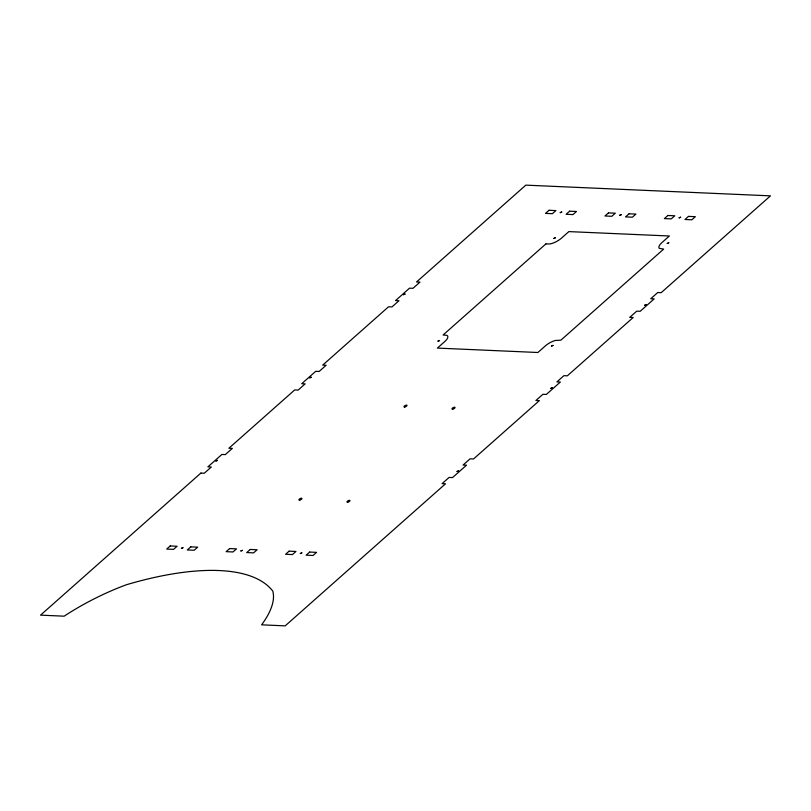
<?xml version="1.0" encoding="UTF-8"?>
<svg xmlns="http://www.w3.org/2000/svg" width="811" height="811" viewBox="0 0 811 811"><rect width="100%" height="100%" fill="white"/><g stroke="black" fill="none" stroke-linecap="round" stroke-linejoin="round"><path stroke-width="1.22" d="M181.441 548.337L182.931 547.699L181.441 548.337M215.858 460.962L217.378 460.405L215.858 460.962M240.887 550.933L242.398 550.385L240.887 550.933M309.69 377.814L311.201 377.267L309.69 377.814M300.323 553.538L301.814 552.909L300.323 553.538M403.513 294.677L405.003 294.038L403.513 294.677M437.991 341.096L439.511 340.539L437.991 341.096M457.059 471.526L458.55 470.887L457.059 471.526M560.249 212.654L561.739 212.026L560.249 212.654M553.791 238.485L555.282 237.846L553.791 238.485M551.48 346.064L552.97 345.435L551.48 346.064M550.892 388.378L552.382 387.749L550.892 388.378M619.695 215.26L621.206 214.712L619.695 215.26M644.715 305.24L646.235 304.683L644.715 305.24M667.281 243.452L668.771 242.813L667.281 243.452M679.131 217.865L680.632 217.236L679.131 217.865M200.885 473.077L40.55 615.143L64.14 616.178A121.478 46.095 -27.6 0 1 126.455 584.731A235.332 89.301 -27.6 0 1 272.79 591.138A121.478 46.095 -27.6 0 1 261.598 624.825L285.188 625.859L445.513 483.792L442.086 483.64L449.091 477.436L452.518 477.578L466.528 465.169L463.091 465.017L470.096 458.813L473.533 458.965L539.345 400.644L535.909 400.492L542.914 394.288L546.35 394.44L560.35 382.032L556.924 381.88L563.929 375.675L567.355 375.817L633.168 317.506L629.741 317.354L636.747 311.15L640.173 311.292L654.183 298.884L650.746 298.732L657.751 292.528L661.178 292.68L770.45 195.856L525.812 185.141L416.55 281.964L419.976 282.116L412.971 288.321L409.545 288.169L395.535 300.577L398.971 300.729L391.966 306.933L388.53 306.791L322.717 365.102L326.154 365.254L319.149 371.458L315.712 371.316L301.712 383.725L305.139 383.877L298.144 390.081L294.707 389.929L228.895 448.25L232.321 448.402L225.326 454.606L221.89 454.454L207.88 466.862L211.316 467.014L204.311 473.219L200.885 473.077M170.209 545.955L166.711 549.057L173.574 549.361L177.072 546.259L170.209 545.955M549.017 210.282L545.519 213.384L552.382 213.688L555.88 210.586L549.017 210.282M190.798 546.857L187.3 549.959L194.164 550.263L197.661 547.161L190.798 546.857M569.606 211.184L566.108 214.286L572.971 214.591L576.469 211.489L569.606 211.184M545.874 243.929L443.08 335.014L446.952 335.338A10.918 4.146 -27.6 0 1 445.219 341.157L437.393 348.091L537.906 352.501L545.732 345.557A10.918 4.146 -27.6 0 1 555.322 340.478L560.888 340.174L663.672 249.089L659.282 248.348A10.918 4.146 -27.6 0 1 661.533 242.945L669.369 236.001L568.856 231.601L561.019 238.535A10.918 4.146 -27.6 0 1 550.081 243.949L545.874 243.929M229.655 548.56L226.147 551.662L233.01 551.967L236.518 548.865L229.655 548.56M608.463 212.887L604.955 215.99L611.818 216.294L615.326 213.192L608.463 212.887M250.244 549.463L246.737 552.565L253.6 552.869L257.107 549.767L250.244 549.463M629.052 213.79L625.545 216.892L632.408 217.196L635.915 214.084L629.052 213.79M289.091 551.166L285.594 554.268L292.457 554.572L295.954 551.46L289.091 551.166M667.909 215.493L664.402 218.595L671.265 218.889L674.772 215.787L667.909 215.493M309.68 552.068L306.183 555.17L313.046 555.474L316.543 552.362L309.68 552.068M688.488 216.395L684.991 219.497L691.854 219.791L695.351 216.689L688.488 216.395M452.731 409.139A1.713 0.649 -27.6 0 0 455.052 407.527A1.713 0.649 -27.6 0 0 452.751 407.882A1.713 0.649 -27.6 0 0 452.731 409.139M404.689 407.031A1.713 0.649 -27.6 0 0 407.021 405.419A1.713 0.649 -27.6 0 0 404.709 405.784A1.713 0.649 -27.6 0 0 404.689 407.031M299.634 500.123A1.713 0.649 -27.6 0 0 301.966 498.512A1.713 0.649 -27.6 0 0 299.664 498.866A1.713 0.649 -27.6 0 0 299.634 500.123M347.676 502.222A1.713 0.649 -27.6 0 0 350.007 500.61A1.713 0.649 -27.6 0 0 347.706 500.975A1.713 0.649 -27.6 0 0 347.676 502.222"/></g></svg>
